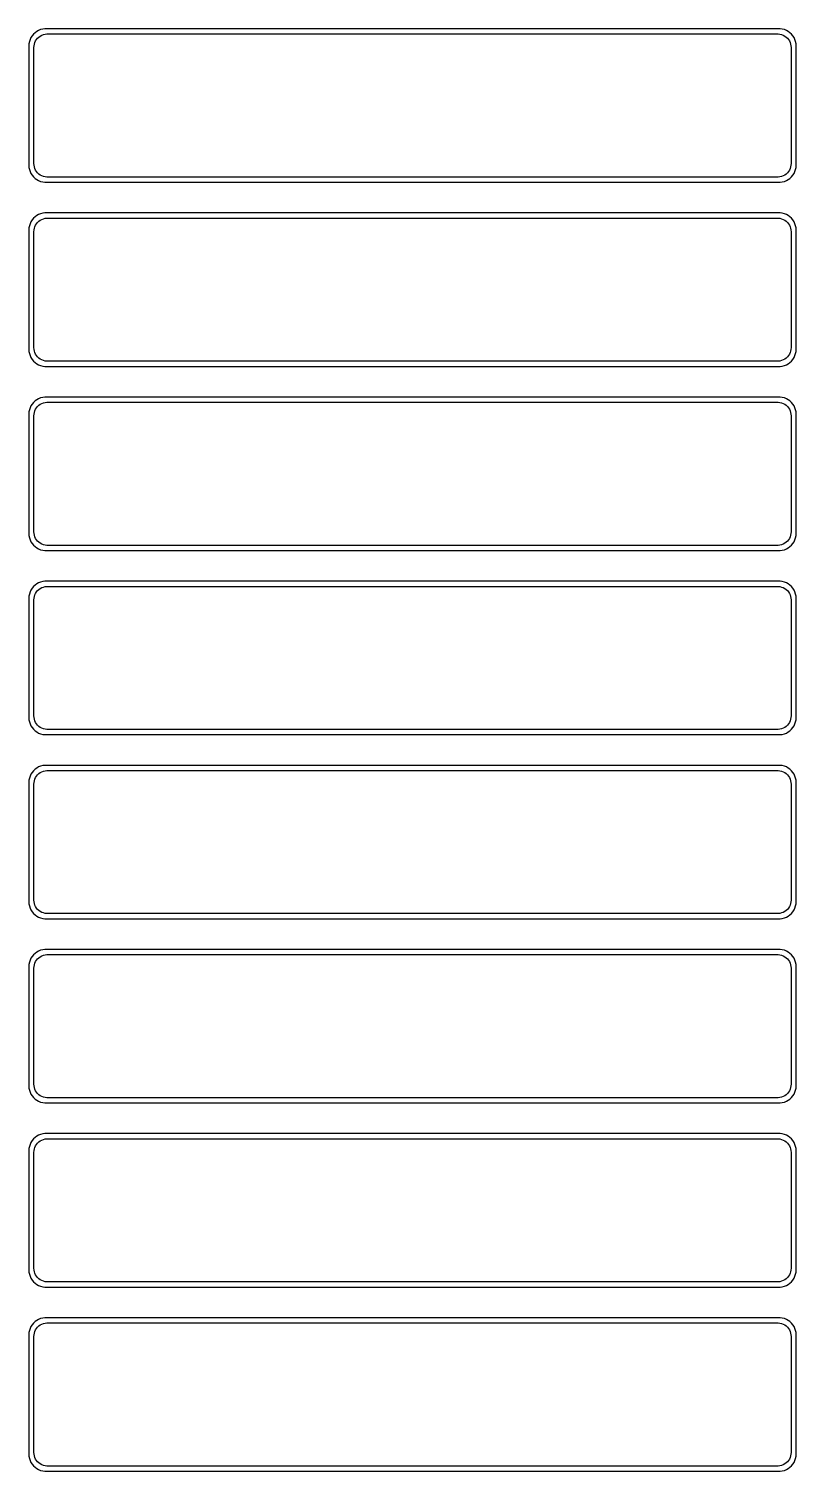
# Model space of a CAD drawing. Header units: metres. Extents: x -112 to 112, y 788 to 1588.
# Drawn here: x -112.5 to 112.5, y 1165.5 to 1588.5 of the extents above; entities that cross this region are included whole.
import ezdxf

# ---------------------------------------------------------------- set-up
doc = ezdxf.new("R2010")
doc.units = ezdxf.units.M

msp = doc.modelspace()

# ---------------------------------------------------------------- linework, layer by layer
for p, q in [((-111.545, 1586.44), (-111.882, 1585.91)), ((-111.145, 1586.92), (-111.545, 1586.44)), ((-110.687, 1587.35), (-111.145, 1586.92)), ((-110.179, 1587.72), (-110.687, 1587.35)), ((-109.629, 1588.02), (-110.179, 1587.72)), ((-109.045, 1588.26), (-109.629, 1588.02)), ((-109.55, 1586.08), (-109.143, 1586.38)), ((-109.143, 1586.38), (-108.703, 1586.62)), ((-108.437, 1588.41), (-109.045, 1588.26)), ((-108.703, 1586.62), (-108.236, 1586.8)), ((-107.814, 1588.49), (-108.437, 1588.41)), ((-108.236, 1586.8), (-107.75, 1586.93)), ((107.814, 1588.49), (-107.814, 1588.49)), ((-107.75, 1586.93), (-107.251, 1586.99)), ((-107.251, 1586.99), (107.251, 1586.99)), ((107.251, 1586.99), (107.75, 1586.93)), ((107.75, 1586.93), (108.236, 1586.8)), ((108.437, 1588.41), (107.814, 1588.49)), ((108.236, 1586.8), (108.703, 1586.62)), ((109.045, 1588.26), (108.437, 1588.41)), ((108.703, 1586.62), (109.143, 1586.38)), ((109.629, 1588.02), (109.045, 1588.26)), ((109.143, 1586.38), (109.55, 1586.08)), ((110.179, 1587.72), (109.629, 1588.02)), ((110.687, 1587.35), (110.179, 1587.72)), ((111.145, 1586.92), (110.687, 1587.35)), ((111.545, 1586.44), (111.145, 1586.92)), ((111.882, 1585.91), (111.545, 1586.44)), ((-112.461, 1584.13), (-112.5, 1583.5)), ((-112.5, 1583.5), (-112.5, 1548.5)), ((-112.343, 1584.74), (-112.461, 1584.13)), ((-112.149, 1585.34), (-112.343, 1584.74)), ((-111.882, 1585.91), (-112.149, 1585.34)), ((-111, 1583), (-110.968, 1583.5)), ((-111, 1549), (-111, 1583)), ((-110.968, 1583.5), (-110.874, 1583.99)), ((-110.874, 1583.99), (-110.719, 1584.47)), ((-110.719, 1584.47), (-110.505, 1584.93)), ((-110.505, 1584.93), (-110.236, 1585.35)), ((-110.236, 1585.35), (-109.916, 1585.74)), ((-109.916, 1585.74), (-109.55, 1586.08)), ((109.55, 1586.08), (109.916, 1585.74)), ((109.916, 1585.74), (110.236, 1585.35)), ((110.236, 1585.35), (110.505, 1584.93)), ((110.505, 1584.93), (110.719, 1584.47)), ((110.719, 1584.47), (110.874, 1583.99)), ((110.874, 1583.99), (110.968, 1583.5)), ((110.968, 1583.5), (111, 1583)), ((111, 1583), (111, 1549)), ((112.149, 1585.34), (111.882, 1585.91)), ((112.343, 1584.74), (112.149, 1585.34)), ((112.461, 1584.13), (112.343, 1584.74)), ((112.5, 1583.5), (112.461, 1584.13)), ((112.5, 1548.5), (112.5, 1583.5)), ((-112.5, 1548.5), (-112.461, 1547.87)), ((-110.968, 1548.5), (-111, 1549)), ((-110.874, 1548.01), (-110.968, 1548.5)), ((110.968, 1548.5), (110.874, 1548.01)), ((111, 1549), (110.968, 1548.5)), ((112.461, 1547.87), (112.5, 1548.5)), ((-112.461, 1547.87), (-112.343, 1547.26)), ((-112.343, 1547.26), (-112.149, 1546.66)), ((-112.149, 1546.66), (-111.882, 1546.09)), ((-111.882, 1546.09), (-111.545, 1545.56)), ((-111.545, 1545.56), (-111.145, 1545.08)), ((-111.145, 1545.08), (-110.687, 1544.65)), ((-110.719, 1547.53), (-110.874, 1548.01)), ((-110.505, 1547.07), (-110.719, 1547.53)), ((-110.687, 1544.65), (-110.179, 1544.28)), ((-110.236, 1546.65), (-110.505, 1547.07)), ((-109.916, 1546.26), (-110.236, 1546.65)), ((-110.179, 1544.28), (-109.629, 1543.98)), ((-109.55, 1545.92), (-109.916, 1546.26)), ((-109.629, 1543.98), (-109.045, 1543.74)), ((-109.143, 1545.62), (-109.55, 1545.92)), ((-108.703, 1545.38), (-109.143, 1545.62)), ((-108.236, 1545.2), (-108.703, 1545.38)), ((-107.75, 1545.07), (-108.236, 1545.2)), ((-107.251, 1545.01), (-107.75, 1545.07)), ((107.251, 1545.01), (-107.251, 1545.01)), ((107.75, 1545.07), (107.251, 1545.01)), ((108.236, 1545.2), (107.75, 1545.07)), ((108.703, 1545.38), (108.236, 1545.2)), ((109.143, 1545.62), (108.703, 1545.38)), ((109.045, 1543.74), (109.629, 1543.98)), ((109.55, 1545.92), (109.143, 1545.62)), ((109.916, 1546.26), (109.55, 1545.92)), ((109.629, 1543.98), (110.179, 1544.28)), ((110.236, 1546.65), (109.916, 1546.26)), ((110.179, 1544.28), (110.687, 1544.65)), ((110.505, 1547.07), (110.236, 1546.65)), ((110.719, 1547.53), (110.505, 1547.07)), ((110.687, 1544.65), (111.145, 1545.08)), ((110.874, 1548.01), (110.719, 1547.53)), ((111.145, 1545.08), (111.545, 1545.56)), ((111.545, 1545.56), (111.882, 1546.09)), ((111.882, 1546.09), (112.149, 1546.66)), ((112.149, 1546.66), (112.343, 1547.26)), ((112.343, 1547.26), (112.461, 1547.87)), ((-109.045, 1543.74), (-108.437, 1543.59)), ((-108.437, 1543.59), (-107.814, 1543.51)), ((-107.814, 1543.51), (107.814, 1543.51)), ((107.814, 1543.51), (108.437, 1543.59)), ((108.437, 1543.59), (109.045, 1543.74)), ((-112.149, 1531.34), (-112.343, 1530.74)), ((-111.882, 1531.91), (-112.149, 1531.34)), ((-111.545, 1532.44), (-111.882, 1531.91)), ((-111.145, 1532.92), (-111.545, 1532.44)), ((-110.687, 1533.35), (-111.145, 1532.92)), ((-110.179, 1533.72), (-110.687, 1533.35)), ((-110.505, 1530.93), (-110.236, 1531.35)), ((-110.236, 1531.35), (-109.916, 1531.74)), ((-109.629, 1534.02), (-110.179, 1533.72)), ((-109.916, 1531.74), (-109.55, 1532.08)), ((-109.045, 1534.26), (-109.629, 1534.02)), ((-109.55, 1532.08), (-109.143, 1532.38)), ((-109.143, 1532.38), (-108.703, 1532.62)), ((-108.437, 1534.41), (-109.045, 1534.26)), ((-108.703, 1532.62), (-108.236, 1532.8)), ((-107.814, 1534.49), (-108.437, 1534.41)), ((-108.236, 1532.8), (-107.75, 1532.93)), ((107.814, 1534.49), (-107.814, 1534.49)), ((-107.75, 1532.93), (-107.251, 1532.99)), ((-107.251, 1532.99), (107.251, 1532.99)), ((107.251, 1532.99), (107.75, 1532.93)), ((107.75, 1532.93), (108.236, 1532.8)), ((108.437, 1534.41), (107.814, 1534.49)), ((108.236, 1532.8), (108.703, 1532.62)), ((109.045, 1534.26), (108.437, 1534.41)), ((108.703, 1532.62), (109.143, 1532.38)), ((109.629, 1534.02), (109.045, 1534.26)), ((109.143, 1532.38), (109.55, 1532.08)), ((109.55, 1532.08), (109.916, 1531.74)), ((110.179, 1533.72), (109.629, 1534.02)), ((109.916, 1531.74), (110.236, 1531.35)), ((110.687, 1533.35), (110.179, 1533.72)), ((110.236, 1531.35), (110.505, 1530.93)), ((111.145, 1532.92), (110.687, 1533.35)), ((111.545, 1532.44), (111.145, 1532.92)), ((111.882, 1531.91), (111.545, 1532.44)), ((112.149, 1531.34), (111.882, 1531.91)), ((112.343, 1530.74), (112.149, 1531.34)), ((-112.461, 1530.13), (-112.5, 1529.5)), ((-112.5, 1529.5), (-112.5, 1494.5)), ((-112.343, 1530.74), (-112.461, 1530.13)), ((-111, 1529), (-110.968, 1529.5)), ((-111, 1495), (-111, 1529)), ((-110.968, 1529.5), (-110.874, 1529.99)), ((-110.874, 1529.99), (-110.719, 1530.47)), ((-110.719, 1530.47), (-110.505, 1530.93)), ((110.505, 1530.93), (110.719, 1530.47)), ((110.719, 1530.47), (110.874, 1529.99)), ((110.874, 1529.99), (110.968, 1529.5)), ((110.968, 1529.5), (111, 1529)), ((111, 1529), (111, 1495)), ((112.461, 1530.13), (112.343, 1530.74)), ((112.5, 1529.5), (112.461, 1530.13)), ((112.5, 1494.5), (112.5, 1529.5)), ((-112.5, 1494.5), (-112.461, 1493.87)), ((-112.461, 1493.87), (-112.343, 1493.26)), ((-112.343, 1493.26), (-112.149, 1492.66)), ((-110.968, 1494.5), (-111, 1495)), ((-110.874, 1494.01), (-110.968, 1494.5)), ((-110.719, 1493.53), (-110.874, 1494.01)), ((-110.505, 1493.07), (-110.719, 1493.53)), ((110.719, 1493.53), (110.505, 1493.07)), ((110.874, 1494.01), (110.719, 1493.53)), ((110.968, 1494.5), (110.874, 1494.01)), ((111, 1495), (110.968, 1494.5)), ((112.149, 1492.66), (112.343, 1493.26)), ((112.343, 1493.26), (112.461, 1493.87)), ((112.461, 1493.87), (112.5, 1494.5)), ((-112.149, 1492.66), (-111.882, 1492.09)), ((-111.882, 1492.09), (-111.545, 1491.56)), ((-111.545, 1491.56), (-111.145, 1491.08)), ((-111.145, 1491.08), (-110.687, 1490.65)), ((-110.687, 1490.65), (-110.179, 1490.28)), ((-110.236, 1492.65), (-110.505, 1493.07)), ((-109.916, 1492.26), (-110.236, 1492.65)), ((-110.179, 1490.28), (-109.629, 1489.98)), ((-109.55, 1491.92), (-109.916, 1492.26)), ((-109.629, 1489.98), (-109.045, 1489.74)), ((-109.143, 1491.62), (-109.55, 1491.92)), ((-108.703, 1491.38), (-109.143, 1491.62)), ((-109.045, 1489.74), (-108.437, 1489.59)), ((-108.236, 1491.2), (-108.703, 1491.38)), ((-108.437, 1489.59), (-107.814, 1489.51)), ((-107.75, 1491.07), (-108.236, 1491.2)), ((-107.814, 1489.51), (107.814, 1489.51)), ((-107.251, 1491.01), (-107.75, 1491.07)), ((107.251, 1491.01), (-107.251, 1491.01)), ((107.75, 1491.07), (107.251, 1491.01)), ((108.236, 1491.2), (107.75, 1491.07)), ((107.814, 1489.51), (108.437, 1489.59)), ((108.703, 1491.38), (108.236, 1491.2)), ((108.437, 1489.59), (109.045, 1489.74)), ((109.143, 1491.62), (108.703, 1491.38)), ((109.045, 1489.74), (109.629, 1489.98)), ((109.55, 1491.92), (109.143, 1491.62)), ((109.916, 1492.26), (109.55, 1491.92)), ((109.629, 1489.98), (110.179, 1490.28)), ((110.236, 1492.65), (109.916, 1492.26)), ((110.179, 1490.28), (110.687, 1490.65)), ((110.505, 1493.07), (110.236, 1492.65)), ((110.687, 1490.65), (111.145, 1491.08)), ((111.145, 1491.08), (111.545, 1491.56)), ((111.545, 1491.56), (111.882, 1492.09)), ((111.882, 1492.09), (112.149, 1492.66)), ((-107.814, 1480.49), (-108.437, 1480.41)), ((107.814, 1480.49), (-107.814, 1480.49)), ((108.437, 1480.41), (107.814, 1480.49)), ((-112.343, 1476.74), (-112.461, 1476.13)), ((-112.149, 1477.34), (-112.343, 1476.74)), ((-111.882, 1477.91), (-112.149, 1477.34)), ((-111.545, 1478.44), (-111.882, 1477.91)), ((-111.145, 1478.92), (-111.545, 1478.44)), ((-110.687, 1479.35), (-111.145, 1478.92)), ((-110.874, 1475.99), (-110.719, 1476.47)), ((-110.719, 1476.47), (-110.505, 1476.93)), ((-110.179, 1479.72), (-110.687, 1479.35)), ((-110.505, 1476.93), (-110.236, 1477.35)), ((-110.236, 1477.35), (-109.916, 1477.74)), ((-109.629, 1480.02), (-110.179, 1479.72)), ((-109.916, 1477.74), (-109.55, 1478.08)), ((-109.045, 1480.26), (-109.629, 1480.02)), ((-109.55, 1478.08), (-109.143, 1478.38)), ((-109.143, 1478.38), (-108.703, 1478.62)), ((-108.437, 1480.41), (-109.045, 1480.26)), ((-108.703, 1478.62), (-108.236, 1478.8)), ((-108.236, 1478.8), (-107.75, 1478.93)), ((-107.75, 1478.93), (-107.251, 1478.99)), ((-107.251, 1478.99), (107.251, 1478.99)), ((107.251, 1478.99), (107.75, 1478.93)), ((107.75, 1478.93), (108.236, 1478.8)), ((108.236, 1478.8), (108.703, 1478.62)), ((109.045, 1480.26), (108.437, 1480.41)), ((108.703, 1478.62), (109.143, 1478.38)), ((109.629, 1480.02), (109.045, 1480.26)), ((109.143, 1478.38), (109.55, 1478.08)), ((109.55, 1478.08), (109.916, 1477.74)), ((110.179, 1479.72), (109.629, 1480.02)), ((109.916, 1477.74), (110.236, 1477.35)), ((110.687, 1479.35), (110.179, 1479.72)), ((110.236, 1477.35), (110.505, 1476.93)), ((110.505, 1476.93), (110.719, 1476.47)), ((111.145, 1478.92), (110.687, 1479.35)), ((110.719, 1476.47), (110.874, 1475.99)), ((111.545, 1478.44), (111.145, 1478.92)), ((111.882, 1477.91), (111.545, 1478.44)), ((112.149, 1477.34), (111.882, 1477.91)), ((112.343, 1476.74), (112.149, 1477.34)), ((112.461, 1476.13), (112.343, 1476.74)), ((-112.461, 1476.13), (-112.5, 1475.5)), ((-112.5, 1475.5), (-112.5, 1440.5)), ((-111, 1475), (-110.968, 1475.5)), ((-111, 1441), (-111, 1475)), ((-110.968, 1475.5), (-110.874, 1475.99)), ((110.874, 1475.99), (110.968, 1475.5)), ((110.968, 1475.5), (111, 1475)), ((111, 1475), (111, 1441)), ((112.5, 1475.5), (112.461, 1476.13)), ((112.5, 1440.5), (112.5, 1475.5)), ((-112.5, 1440.5), (-112.461, 1439.87)), ((-112.461, 1439.87), (-112.343, 1439.26)), ((-112.343, 1439.26), (-112.149, 1438.66)), ((-112.149, 1438.66), (-111.882, 1438.09)), ((-110.968, 1440.5), (-111, 1441)), ((-110.874, 1440.01), (-110.968, 1440.5)), ((-110.719, 1439.53), (-110.874, 1440.01)), ((-110.505, 1439.07), (-110.719, 1439.53)), ((-110.236, 1438.65), (-110.505, 1439.07)), ((-109.916, 1438.26), (-110.236, 1438.65)), ((-109.55, 1437.92), (-109.916, 1438.26)), ((109.916, 1438.26), (109.55, 1437.92)), ((110.236, 1438.65), (109.916, 1438.26)), ((110.505, 1439.07), (110.236, 1438.65)), ((110.719, 1439.53), (110.505, 1439.07)), ((110.874, 1440.01), (110.719, 1439.53)), ((110.968, 1440.5), (110.874, 1440.01)), ((111, 1441), (110.968, 1440.5)), ((111.882, 1438.09), (112.149, 1438.66)), ((112.149, 1438.66), (112.343, 1439.26)), ((112.343, 1439.26), (112.461, 1439.87)), ((112.461, 1439.87), (112.5, 1440.5)), ((-111.882, 1438.09), (-111.545, 1437.56)), ((-111.545, 1437.56), (-111.145, 1437.08)), ((-111.145, 1437.08), (-110.687, 1436.65)), ((-110.687, 1436.65), (-110.179, 1436.28)), ((-110.179, 1436.28), (-109.629, 1435.98)), ((-109.629, 1435.98), (-109.045, 1435.74)), ((-109.143, 1437.62), (-109.55, 1437.92)), ((-108.703, 1437.38), (-109.143, 1437.62)), ((-109.045, 1435.74), (-108.437, 1435.59)), ((-108.236, 1437.2), (-108.703, 1437.38)), ((-108.437, 1435.59), (-107.814, 1435.51)), ((-107.75, 1437.07), (-108.236, 1437.2)), ((-107.814, 1435.51), (107.814, 1435.51)), ((-107.251, 1437.01), (-107.75, 1437.07)), ((107.251, 1437.01), (-107.251, 1437.01)), ((107.75, 1437.07), (107.251, 1437.01)), ((108.236, 1437.2), (107.75, 1437.07)), ((107.814, 1435.51), (108.437, 1435.59)), ((108.703, 1437.38), (108.236, 1437.2)), ((108.437, 1435.59), (109.045, 1435.74)), ((109.143, 1437.62), (108.703, 1437.38)), ((109.045, 1435.74), (109.629, 1435.98)), ((109.55, 1437.92), (109.143, 1437.62)), ((109.629, 1435.98), (110.179, 1436.28)), ((110.179, 1436.28), (110.687, 1436.65)), ((110.687, 1436.65), (111.145, 1437.08)), ((111.145, 1437.08), (111.545, 1437.56)), ((111.545, 1437.56), (111.882, 1438.09)), ((-110.179, 1425.72), (-110.687, 1425.35)), ((-109.629, 1426.02), (-110.179, 1425.72)), ((-109.045, 1426.26), (-109.629, 1426.02)), ((-108.437, 1426.41), (-109.045, 1426.26)), ((-107.814, 1426.49), (-108.437, 1426.41)), ((107.814, 1426.49), (-107.814, 1426.49)), ((108.437, 1426.41), (107.814, 1426.49)), ((109.045, 1426.26), (108.437, 1426.41)), ((109.629, 1426.02), (109.045, 1426.26)), ((110.179, 1425.72), (109.629, 1426.02)), ((110.687, 1425.35), (110.179, 1425.72)), ((-112.461, 1422.13), (-112.5, 1421.5)), ((-112.5, 1421.5), (-112.5, 1386.5)), ((-112.343, 1422.74), (-112.461, 1422.13)), ((-112.149, 1423.34), (-112.343, 1422.74)), ((-111.882, 1423.91), (-112.149, 1423.34)), ((-111.545, 1424.44), (-111.882, 1423.91)), ((-111.145, 1424.92), (-111.545, 1424.44)), ((-110.687, 1425.35), (-111.145, 1424.92)), ((-111, 1421), (-110.968, 1421.5)), ((-110.968, 1421.5), (-110.874, 1421.99)), ((-110.874, 1421.99), (-110.719, 1422.47)), ((-110.719, 1422.47), (-110.505, 1422.93)), ((-110.505, 1422.93), (-110.236, 1423.35)), ((-110.236, 1423.35), (-109.916, 1423.74)), ((-109.916, 1423.74), (-109.55, 1424.08)), ((-109.55, 1424.08), (-109.143, 1424.38)), ((-109.143, 1424.38), (-108.703, 1424.62)), ((-108.703, 1424.62), (-108.236, 1424.8)), ((-108.236, 1424.8), (-107.75, 1424.93)), ((-107.75, 1424.93), (-107.251, 1424.99)), ((-107.251, 1424.99), (107.251, 1424.99)), ((107.251, 1424.99), (107.75, 1424.93)), ((107.75, 1424.93), (108.236, 1424.8)), ((108.236, 1424.8), (108.703, 1424.62)), ((108.703, 1424.62), (109.143, 1424.38)), ((109.143, 1424.38), (109.55, 1424.08)), ((109.55, 1424.08), (109.916, 1423.74)), ((109.916, 1423.74), (110.236, 1423.35)), ((110.236, 1423.35), (110.505, 1422.93)), ((110.505, 1422.93), (110.719, 1422.47)), ((111.145, 1424.92), (110.687, 1425.35)), ((110.719, 1422.47), (110.874, 1421.99)), ((110.874, 1421.99), (110.968, 1421.5)), ((110.968, 1421.5), (111, 1421)), ((111.545, 1424.44), (111.145, 1424.92)), ((111.882, 1423.91), (111.545, 1424.44)), ((112.149, 1423.34), (111.882, 1423.91)), ((112.343, 1422.74), (112.149, 1423.34)), ((112.461, 1422.13), (112.343, 1422.74)), ((112.5, 1421.5), (112.461, 1422.13)), ((112.5, 1386.5), (112.5, 1421.5)), ((-111, 1387), (-111, 1421)), ((111, 1421), (111, 1387)), ((-112.5, 1386.5), (-112.461, 1385.87)), ((-112.461, 1385.87), (-112.343, 1385.26)), ((-112.343, 1385.26), (-112.149, 1384.66)), ((-112.149, 1384.66), (-111.882, 1384.09)), ((-111.882, 1384.09), (-111.545, 1383.56)), ((-111.545, 1383.56), (-111.145, 1383.08)), ((-110.968, 1386.5), (-111, 1387)), ((-110.874, 1386.01), (-110.968, 1386.5)), ((-110.719, 1385.53), (-110.874, 1386.01)), ((-110.505, 1385.07), (-110.719, 1385.53)), ((-110.236, 1384.65), (-110.505, 1385.07)), ((-109.916, 1384.26), (-110.236, 1384.65)), ((-109.55, 1383.92), (-109.916, 1384.26)), ((-109.143, 1383.62), (-109.55, 1383.92)), ((-108.703, 1383.38), (-109.143, 1383.62)), ((-108.236, 1383.2), (-108.703, 1383.38)), ((-107.75, 1383.07), (-108.236, 1383.2)), ((108.236, 1383.2), (107.75, 1383.07)), ((108.703, 1383.38), (108.236, 1383.2)), ((109.143, 1383.62), (108.703, 1383.38)), ((109.55, 1383.92), (109.143, 1383.62)), ((109.916, 1384.26), (109.55, 1383.92)), ((110.236, 1384.65), (109.916, 1384.26)), ((110.505, 1385.07), (110.236, 1384.65)), ((110.719, 1385.53), (110.505, 1385.07)), ((110.874, 1386.01), (110.719, 1385.53)), ((110.968, 1386.5), (110.874, 1386.01)), ((111, 1387), (110.968, 1386.5)), ((111.145, 1383.08), (111.545, 1383.56)), ((111.545, 1383.56), (111.882, 1384.09)), ((111.882, 1384.09), (112.149, 1384.66)), ((112.149, 1384.66), (112.343, 1385.26)), ((112.343, 1385.26), (112.461, 1385.87)), ((112.461, 1385.87), (112.5, 1386.5)), ((-111.145, 1383.08), (-110.687, 1382.65)), ((-110.687, 1382.65), (-110.179, 1382.28)), ((-110.179, 1382.28), (-109.629, 1381.98)), ((-109.629, 1381.98), (-109.045, 1381.74)), ((-109.045, 1381.74), (-108.437, 1381.59)), ((-108.437, 1381.59), (-107.814, 1381.51)), ((-107.814, 1381.51), (107.814, 1381.51)), ((-107.251, 1383.01), (-107.75, 1383.07)), ((107.251, 1383.01), (-107.251, 1383.01)), ((107.75, 1383.07), (107.251, 1383.01)), ((107.814, 1381.51), (108.437, 1381.59)), ((108.437, 1381.59), (109.045, 1381.74)), ((109.045, 1381.74), (109.629, 1381.98)), ((109.629, 1381.98), (110.179, 1382.28)), ((110.179, 1382.28), (110.687, 1382.65)), ((110.687, 1382.65), (111.145, 1383.08)), ((-111.145, 1370.92), (-111.545, 1370.44)), ((-110.687, 1371.35), (-111.145, 1370.92)), ((-110.179, 1371.72), (-110.687, 1371.35)), ((-109.629, 1372.02), (-110.179, 1371.72)), ((-109.045, 1372.26), (-109.629, 1372.02)), ((-109.143, 1370.38), (-108.703, 1370.62)), ((-108.437, 1372.41), (-109.045, 1372.26)), ((-108.703, 1370.62), (-108.236, 1370.8)), ((-107.814, 1372.49), (-108.437, 1372.41)), ((-108.236, 1370.8), (-107.75, 1370.93)), ((107.814, 1372.49), (-107.814, 1372.49)), ((-107.75, 1370.93), (-107.251, 1370.99)), ((-107.251, 1370.99), (107.251, 1370.99)), ((107.251, 1370.99), (107.75, 1370.93)), ((107.75, 1370.93), (108.236, 1370.8)), ((108.437, 1372.41), (107.814, 1372.49)), ((108.236, 1370.8), (108.703, 1370.62)), ((109.045, 1372.26), (108.437, 1372.41)), ((108.703, 1370.62), (109.143, 1370.38)), ((109.629, 1372.02), (109.045, 1372.26)), ((110.179, 1371.72), (109.629, 1372.02)), ((110.687, 1371.35), (110.179, 1371.72)), ((111.145, 1370.92), (110.687, 1371.35)), ((111.545, 1370.44), (111.145, 1370.92)), ((-112.461, 1368.13), (-112.5, 1367.5)), ((-112.5, 1367.5), (-112.5, 1332.5)), ((-112.343, 1368.74), (-112.461, 1368.13)), ((-112.149, 1369.34), (-112.343, 1368.74)), ((-111.882, 1369.91), (-112.149, 1369.34)), ((-111.545, 1370.44), (-111.882, 1369.91)), ((-111, 1367), (-110.968, 1367.5)), ((-111, 1333), (-111, 1367)), ((-110.968, 1367.5), (-110.874, 1367.99)), ((-110.874, 1367.99), (-110.719, 1368.47)), ((-110.719, 1368.47), (-110.505, 1368.93)), ((-110.505, 1368.93), (-110.236, 1369.35)), ((-110.236, 1369.35), (-109.916, 1369.74)), ((-109.916, 1369.74), (-109.55, 1370.08)), ((-109.55, 1370.08), (-109.143, 1370.38)), ((109.143, 1370.38), (109.55, 1370.08)), ((109.55, 1370.08), (109.916, 1369.74)), ((109.916, 1369.74), (110.236, 1369.35)), ((110.236, 1369.35), (110.505, 1368.93)), ((110.505, 1368.93), (110.719, 1368.47)), ((110.719, 1368.47), (110.874, 1367.99)), ((110.874, 1367.99), (110.968, 1367.5)), ((110.968, 1367.5), (111, 1367)), ((111, 1367), (111, 1333)), ((111.882, 1369.91), (111.545, 1370.44)), ((112.149, 1369.34), (111.882, 1369.91)), ((112.343, 1368.74), (112.149, 1369.34)), ((112.461, 1368.13), (112.343, 1368.74)), ((112.5, 1367.5), (112.461, 1368.13)), ((112.5, 1332.5), (112.5, 1367.5)), ((-112.5, 1332.5), (-112.461, 1331.87)), ((-110.968, 1332.5), (-111, 1333)), ((-110.874, 1332.01), (-110.968, 1332.5)), ((110.968, 1332.5), (110.874, 1332.01)), ((111, 1333), (110.968, 1332.5)), ((112.461, 1331.87), (112.5, 1332.5)), ((-112.461, 1331.87), (-112.343, 1331.26)), ((-112.343, 1331.26), (-112.149, 1330.66)), ((-112.149, 1330.66), (-111.882, 1330.09)), ((-111.882, 1330.09), (-111.545, 1329.56)), ((-111.545, 1329.56), (-111.145, 1329.08)), ((-111.145, 1329.08), (-110.687, 1328.65)), ((-110.719, 1331.53), (-110.874, 1332.01)), ((-110.505, 1331.07), (-110.719, 1331.53)), ((-110.687, 1328.65), (-110.179, 1328.28)), ((-110.236, 1330.65), (-110.505, 1331.07)), ((-109.916, 1330.26), (-110.236, 1330.65)), ((-110.179, 1328.28), (-109.629, 1327.98)), ((-109.55, 1329.92), (-109.916, 1330.26)), ((-109.143, 1329.62), (-109.55, 1329.92)), ((-108.703, 1329.38), (-109.143, 1329.62)), ((-108.236, 1329.2), (-108.703, 1329.38)), ((-107.75, 1329.07), (-108.236, 1329.2)), ((-107.251, 1329.01), (-107.75, 1329.07)), ((107.251, 1329.01), (-107.251, 1329.01)), ((107.75, 1329.07), (107.251, 1329.01)), ((108.236, 1329.2), (107.75, 1329.07)), ((108.703, 1329.38), (108.236, 1329.2)), ((109.143, 1329.62), (108.703, 1329.38)), ((109.55, 1329.92), (109.143, 1329.62)), ((109.916, 1330.26), (109.55, 1329.92)), ((109.629, 1327.98), (110.179, 1328.28)), ((110.236, 1330.65), (109.916, 1330.26)), ((110.179, 1328.28), (110.687, 1328.65)), ((110.505, 1331.07), (110.236, 1330.65)), ((110.719, 1331.53), (110.505, 1331.07)), ((110.687, 1328.65), (111.145, 1329.08)), ((110.874, 1332.01), (110.719, 1331.53)), ((111.145, 1329.08), (111.545, 1329.56)), ((111.545, 1329.56), (111.882, 1330.09)), ((111.882, 1330.09), (112.149, 1330.66)), ((112.149, 1330.66), (112.343, 1331.26)), ((112.343, 1331.26), (112.461, 1331.87)), ((-109.629, 1327.98), (-109.045, 1327.74)), ((-109.045, 1327.74), (-108.437, 1327.59)), ((-108.437, 1327.59), (-107.814, 1327.51)), ((-107.814, 1327.51), (107.814, 1327.51)), ((107.814, 1327.51), (108.437, 1327.59)), ((108.437, 1327.59), (109.045, 1327.74)), ((109.045, 1327.74), (109.629, 1327.98)), ((-111.882, 1315.91), (-112.149, 1315.34)), ((-111.545, 1316.44), (-111.882, 1315.91)), ((-111.145, 1316.92), (-111.545, 1316.44)), ((-110.687, 1317.35), (-111.145, 1316.92)), ((-110.179, 1317.72), (-110.687, 1317.35)), ((-110.236, 1315.35), (-109.916, 1315.74)), ((-109.629, 1318.02), (-110.179, 1317.72)), ((-109.916, 1315.74), (-109.55, 1316.08)), ((-109.045, 1318.26), (-109.629, 1318.02)), ((-109.55, 1316.08), (-109.143, 1316.38)), ((-109.143, 1316.38), (-108.703, 1316.62)), ((-108.437, 1318.41), (-109.045, 1318.26)), ((-108.703, 1316.62), (-108.236, 1316.8)), ((-107.814, 1318.49), (-108.437, 1318.41)), ((-108.236, 1316.8), (-107.75, 1316.93)), ((107.814, 1318.49), (-107.814, 1318.49)), ((-107.75, 1316.93), (-107.251, 1316.99)), ((-107.251, 1316.99), (107.251, 1316.99)), ((107.251, 1316.99), (107.75, 1316.93)), ((107.75, 1316.93), (108.236, 1316.8)), ((108.437, 1318.41), (107.814, 1318.49)), ((108.236, 1316.8), (108.703, 1316.62)), ((109.045, 1318.26), (108.437, 1318.41)), ((108.703, 1316.62), (109.143, 1316.38)), ((109.629, 1318.02), (109.045, 1318.26)), ((109.143, 1316.38), (109.55, 1316.08)), ((109.55, 1316.08), (109.916, 1315.74)), ((110.179, 1317.72), (109.629, 1318.02)), ((109.916, 1315.74), (110.236, 1315.35)), ((110.687, 1317.35), (110.179, 1317.72)), ((111.145, 1316.92), (110.687, 1317.35)), ((111.545, 1316.44), (111.145, 1316.92)), ((111.882, 1315.91), (111.545, 1316.44)), ((112.149, 1315.34), (111.882, 1315.91)), ((-112.461, 1314.13), (-112.5, 1313.5)), ((-112.5, 1313.5), (-112.5, 1278.5)), ((-112.343, 1314.74), (-112.461, 1314.13)), ((-112.149, 1315.34), (-112.343, 1314.74)), ((-111, 1313), (-110.968, 1313.5)), ((-111, 1279), (-111, 1313)), ((-110.968, 1313.5), (-110.874, 1313.99)), ((-110.874, 1313.99), (-110.719, 1314.47)), ((-110.719, 1314.47), (-110.505, 1314.93)), ((-110.505, 1314.93), (-110.236, 1315.35)), ((110.236, 1315.35), (110.505, 1314.93)), ((110.505, 1314.93), (110.719, 1314.47)), ((110.719, 1314.47), (110.874, 1313.99)), ((110.874, 1313.99), (110.968, 1313.5)), ((110.968, 1313.5), (111, 1313)), ((111, 1313), (111, 1279)), ((112.343, 1314.74), (112.149, 1315.34)), ((112.461, 1314.13), (112.343, 1314.74)), ((112.5, 1313.5), (112.461, 1314.13)), ((112.5, 1278.5), (112.5, 1313.5)), ((-112.5, 1278.5), (-112.461, 1277.87)), ((-112.461, 1277.87), (-112.343, 1277.26)), ((-110.968, 1278.5), (-111, 1279)), ((-110.874, 1278.01), (-110.968, 1278.5)), ((-110.719, 1277.53), (-110.874, 1278.01)), ((-110.505, 1277.07), (-110.719, 1277.53)), ((110.719, 1277.53), (110.505, 1277.07)), ((110.874, 1278.01), (110.719, 1277.53)), ((110.968, 1278.5), (110.874, 1278.01)), ((111, 1279), (110.968, 1278.5)), ((112.343, 1277.26), (112.461, 1277.87)), ((112.461, 1277.87), (112.5, 1278.5)), ((-112.343, 1277.26), (-112.149, 1276.66)), ((-112.149, 1276.66), (-111.882, 1276.09)), ((-111.882, 1276.09), (-111.545, 1275.56)), ((-111.545, 1275.56), (-111.145, 1275.08)), ((-111.145, 1275.08), (-110.687, 1274.65)), ((-110.687, 1274.65), (-110.179, 1274.28)), ((-110.236, 1276.65), (-110.505, 1277.07)), ((-109.916, 1276.26), (-110.236, 1276.65)), ((-110.179, 1274.28), (-109.629, 1273.98)), ((-109.55, 1275.92), (-109.916, 1276.26)), ((-109.629, 1273.98), (-109.045, 1273.74)), ((-109.143, 1275.62), (-109.55, 1275.92)), ((-108.703, 1275.38), (-109.143, 1275.62)), ((-109.045, 1273.74), (-108.437, 1273.59)), ((-108.236, 1275.2), (-108.703, 1275.38)), ((-108.437, 1273.59), (-107.814, 1273.51)), ((-107.75, 1275.07), (-108.236, 1275.2)), ((-107.814, 1273.51), (107.814, 1273.51)), ((-107.251, 1275.01), (-107.75, 1275.07)), ((107.251, 1275.01), (-107.251, 1275.01)), ((107.75, 1275.07), (107.251, 1275.01)), ((108.236, 1275.2), (107.75, 1275.07)), ((107.814, 1273.51), (108.437, 1273.59)), ((108.703, 1275.38), (108.236, 1275.2)), ((108.437, 1273.59), (109.045, 1273.74)), ((109.143, 1275.62), (108.703, 1275.38)), ((109.045, 1273.74), (109.629, 1273.98)), ((109.55, 1275.92), (109.143, 1275.62)), ((109.916, 1276.26), (109.55, 1275.92)), ((109.629, 1273.98), (110.179, 1274.28)), ((110.236, 1276.65), (109.916, 1276.26)), ((110.179, 1274.28), (110.687, 1274.65)), ((110.505, 1277.07), (110.236, 1276.65)), ((110.687, 1274.65), (111.145, 1275.08)), ((111.145, 1275.08), (111.545, 1275.56)), ((111.545, 1275.56), (111.882, 1276.09)), ((111.882, 1276.09), (112.149, 1276.66)), ((112.149, 1276.66), (112.343, 1277.26)), ((-112.343, 1260.74), (-112.461, 1260.13)), ((-112.149, 1261.34), (-112.343, 1260.74)), ((-111.882, 1261.91), (-112.149, 1261.34)), ((-111.545, 1262.44), (-111.882, 1261.91)), ((-111.145, 1262.92), (-111.545, 1262.44)), ((-110.687, 1263.35), (-111.145, 1262.92)), ((-110.719, 1260.47), (-110.505, 1260.93)), ((-110.179, 1263.72), (-110.687, 1263.35)), ((-110.505, 1260.93), (-110.236, 1261.35)), ((-110.236, 1261.35), (-109.916, 1261.74)), ((-109.629, 1264.02), (-110.179, 1263.72)), ((-109.916, 1261.74), (-109.55, 1262.08)), ((-109.045, 1264.26), (-109.629, 1264.02)), ((-109.55, 1262.08), (-109.143, 1262.38)), ((-109.143, 1262.38), (-108.703, 1262.62)), ((-108.437, 1264.41), (-109.045, 1264.26)), ((-108.703, 1262.62), (-108.236, 1262.8)), ((-107.814, 1264.49), (-108.437, 1264.41)), ((-108.236, 1262.8), (-107.75, 1262.93)), ((107.814, 1264.49), (-107.814, 1264.49)), ((-107.75, 1262.93), (-107.251, 1262.99)), ((-107.251, 1262.99), (107.251, 1262.99)), ((107.251, 1262.99), (107.75, 1262.93)), ((107.75, 1262.93), (108.236, 1262.8)), ((108.437, 1264.41), (107.814, 1264.49)), ((108.236, 1262.8), (108.703, 1262.62)), ((109.045, 1264.26), (108.437, 1264.41)), ((108.703, 1262.62), (109.143, 1262.38)), ((109.629, 1264.02), (109.045, 1264.26)), ((109.143, 1262.38), (109.55, 1262.08)), ((109.55, 1262.08), (109.916, 1261.74)), ((110.179, 1263.72), (109.629, 1264.02)), ((109.916, 1261.74), (110.236, 1261.35)), ((110.687, 1263.35), (110.179, 1263.72)), ((110.236, 1261.35), (110.505, 1260.93)), ((110.505, 1260.93), (110.719, 1260.47)), ((111.145, 1262.92), (110.687, 1263.35)), ((111.545, 1262.44), (111.145, 1262.92)), ((111.882, 1261.91), (111.545, 1262.44)), ((112.149, 1261.34), (111.882, 1261.91)), ((112.343, 1260.74), (112.149, 1261.34)), ((112.461, 1260.13), (112.343, 1260.74)), ((-112.461, 1260.13), (-112.5, 1259.5)), ((-112.5, 1259.5), (-112.5, 1224.5)), ((-111, 1259), (-110.968, 1259.5)), ((-111, 1225), (-111, 1259)), ((-110.968, 1259.5), (-110.874, 1259.99)), ((-110.874, 1259.99), (-110.719, 1260.47)), ((110.719, 1260.47), (110.874, 1259.99)), ((110.874, 1259.99), (110.968, 1259.5)), ((110.968, 1259.5), (111, 1259)), ((111, 1259), (111, 1225)), ((112.5, 1259.5), (112.461, 1260.13)), ((112.5, 1224.5), (112.5, 1259.5)), ((-112.5, 1224.5), (-112.461, 1223.87)), ((-112.461, 1223.87), (-112.343, 1223.26)), ((-112.343, 1223.26), (-112.149, 1222.66)), ((-112.149, 1222.66), (-111.882, 1222.09)), ((-110.968, 1224.5), (-111, 1225)), ((-110.874, 1224.01), (-110.968, 1224.5)), ((-110.719, 1223.53), (-110.874, 1224.01)), ((-110.505, 1223.07), (-110.719, 1223.53)), ((-110.236, 1222.65), (-110.505, 1223.07)), ((-109.916, 1222.26), (-110.236, 1222.65)), ((110.236, 1222.65), (109.916, 1222.26)), ((110.505, 1223.07), (110.236, 1222.65)), ((110.719, 1223.53), (110.505, 1223.07)), ((110.874, 1224.01), (110.719, 1223.53)), ((110.968, 1224.5), (110.874, 1224.01)), ((111, 1225), (110.968, 1224.5)), ((111.882, 1222.09), (112.149, 1222.66)), ((112.149, 1222.66), (112.343, 1223.26)), ((112.343, 1223.26), (112.461, 1223.87)), ((112.461, 1223.87), (112.5, 1224.5)), ((-111.882, 1222.09), (-111.545, 1221.56)), ((-111.545, 1221.56), (-111.145, 1221.08)), ((-111.145, 1221.08), (-110.687, 1220.65)), ((-110.687, 1220.65), (-110.179, 1220.28)), ((-110.179, 1220.28), (-109.629, 1219.98)), ((-109.55, 1221.92), (-109.916, 1222.26)), ((-109.629, 1219.98), (-109.045, 1219.74)), ((-109.143, 1221.62), (-109.55, 1221.92)), ((-108.703, 1221.38), (-109.143, 1221.62)), ((-109.045, 1219.74), (-108.437, 1219.59)), ((-108.236, 1221.2), (-108.703, 1221.38)), ((-108.437, 1219.59), (-107.814, 1219.51)), ((-107.75, 1221.07), (-108.236, 1221.2)), ((-107.814, 1219.51), (107.814, 1219.51)), ((-107.251, 1221.01), (-107.75, 1221.07)), ((107.251, 1221.01), (-107.251, 1221.01)), ((107.75, 1221.07), (107.251, 1221.01)), ((108.236, 1221.2), (107.75, 1221.07)), ((107.814, 1219.51), (108.437, 1219.59)), ((108.703, 1221.38), (108.236, 1221.2)), ((108.437, 1219.59), (109.045, 1219.74)), ((109.143, 1221.62), (108.703, 1221.38)), ((109.045, 1219.74), (109.629, 1219.98)), ((109.55, 1221.92), (109.143, 1221.62)), ((109.916, 1222.26), (109.55, 1221.92)), ((109.629, 1219.98), (110.179, 1220.28)), ((110.179, 1220.28), (110.687, 1220.65)), ((110.687, 1220.65), (111.145, 1221.08)), ((111.145, 1221.08), (111.545, 1221.56)), ((111.545, 1221.56), (111.882, 1222.09)), ((-109.629, 1210.02), (-110.179, 1209.72)), ((-109.045, 1210.26), (-109.629, 1210.02)), ((-108.437, 1210.41), (-109.045, 1210.26)), ((-107.814, 1210.49), (-108.437, 1210.41)), ((107.814, 1210.49), (-107.814, 1210.49)), ((108.437, 1210.41), (107.814, 1210.49)), ((109.045, 1210.26), (108.437, 1210.41)), ((109.629, 1210.02), (109.045, 1210.26)), ((110.179, 1209.72), (109.629, 1210.02)), ((-112.461, 1206.13), (-112.5, 1205.5)), ((-112.5, 1205.5), (-112.5, 1170.5)), ((-112.343, 1206.74), (-112.461, 1206.13)), ((-112.149, 1207.34), (-112.343, 1206.74)), ((-111.882, 1207.91), (-112.149, 1207.34)), ((-111.545, 1208.44), (-111.882, 1207.91)), ((-111.145, 1208.92), (-111.545, 1208.44)), ((-110.687, 1209.35), (-111.145, 1208.92)), ((-111, 1205), (-110.968, 1205.5)), ((-110.968, 1205.5), (-110.874, 1205.99)), ((-110.874, 1205.99), (-110.719, 1206.47)), ((-110.719, 1206.47), (-110.505, 1206.93)), ((-110.179, 1209.72), (-110.687, 1209.35)), ((-110.505, 1206.93), (-110.236, 1207.35)), ((-110.236, 1207.35), (-109.916, 1207.74)), ((-109.916, 1207.74), (-109.55, 1208.08)), ((-109.55, 1208.08), (-109.143, 1208.38)), ((-109.143, 1208.38), (-108.703, 1208.62)), ((-108.703, 1208.62), (-108.236, 1208.8)), ((-108.236, 1208.8), (-107.75, 1208.93)), ((-107.75, 1208.93), (-107.251, 1208.99)), ((-107.251, 1208.99), (107.251, 1208.99)), ((107.251, 1208.99), (107.75, 1208.93)), ((107.75, 1208.93), (108.236, 1208.8)), ((108.236, 1208.8), (108.703, 1208.62)), ((108.703, 1208.62), (109.143, 1208.38)), ((109.143, 1208.38), (109.55, 1208.08)), ((109.55, 1208.08), (109.916, 1207.74)), ((109.916, 1207.74), (110.236, 1207.35)), ((110.687, 1209.35), (110.179, 1209.72)), ((110.236, 1207.35), (110.505, 1206.93)), ((110.505, 1206.93), (110.719, 1206.47)), ((111.145, 1208.92), (110.687, 1209.35)), ((110.719, 1206.47), (110.874, 1205.99)), ((110.874, 1205.99), (110.968, 1205.5)), ((110.968, 1205.5), (111, 1205)), ((111.545, 1208.44), (111.145, 1208.92)), ((111.882, 1207.91), (111.545, 1208.44)), ((112.149, 1207.34), (111.882, 1207.91)), ((112.343, 1206.74), (112.149, 1207.34)), ((112.461, 1206.13), (112.343, 1206.74)), ((112.5, 1205.5), (112.461, 1206.13)), ((112.5, 1170.5), (112.5, 1205.5)), ((-111, 1171), (-111, 1205)), ((111, 1205), (111, 1171)), ((-112.5, 1170.5), (-112.461, 1169.87)), ((-112.461, 1169.87), (-112.343, 1169.26)), ((-112.343, 1169.26), (-112.149, 1168.66)), ((-112.149, 1168.66), (-111.882, 1168.09)), ((-111.882, 1168.09), (-111.545, 1167.56)), ((-111.545, 1167.56), (-111.145, 1167.08)), ((-110.968, 1170.5), (-111, 1171)), ((-110.874, 1170.01), (-110.968, 1170.5)), ((-110.719, 1169.53), (-110.874, 1170.01)), ((-110.505, 1169.07), (-110.719, 1169.53)), ((-110.236, 1168.65), (-110.505, 1169.07)), ((-109.916, 1168.26), (-110.236, 1168.65)), ((-109.55, 1167.92), (-109.916, 1168.26)), ((-109.143, 1167.62), (-109.55, 1167.92)), ((-108.703, 1167.38), (-109.143, 1167.62)), ((109.143, 1167.62), (108.703, 1167.38)), ((109.55, 1167.92), (109.143, 1167.62)), ((109.916, 1168.26), (109.55, 1167.92)), ((110.236, 1168.65), (109.916, 1168.26)), ((110.505, 1169.07), (110.236, 1168.65)), ((110.719, 1169.53), (110.505, 1169.07)), ((110.874, 1170.01), (110.719, 1169.53)), ((110.968, 1170.5), (110.874, 1170.01)), ((111, 1171), (110.968, 1170.5)), ((111.145, 1167.08), (111.545, 1167.56)), ((111.545, 1167.56), (111.882, 1168.09)), ((111.882, 1168.09), (112.149, 1168.66)), ((112.149, 1168.66), (112.343, 1169.26)), ((112.343, 1169.26), (112.461, 1169.87)), ((112.461, 1169.87), (112.5, 1170.5)), ((-111.145, 1167.08), (-110.687, 1166.65)), ((-110.687, 1166.65), (-110.179, 1166.28)), ((-110.179, 1166.28), (-109.629, 1165.98)), ((-109.629, 1165.98), (-109.045, 1165.74)), ((-109.045, 1165.74), (-108.437, 1165.59)), ((-108.236, 1167.2), (-108.703, 1167.38)), ((-108.437, 1165.59), (-107.814, 1165.51)), ((-107.75, 1167.07), (-108.236, 1167.2)), ((-107.814, 1165.51), (107.814, 1165.51)), ((-107.251, 1167.01), (-107.75, 1167.07)), ((107.251, 1167.01), (-107.251, 1167.01)), ((107.75, 1167.07), (107.251, 1167.01)), ((108.236, 1167.2), (107.75, 1167.07)), ((107.814, 1165.51), (108.437, 1165.59)), ((108.703, 1167.38), (108.236, 1167.2)), ((108.437, 1165.59), (109.045, 1165.74)), ((109.045, 1165.74), (109.629, 1165.98)), ((109.629, 1165.98), (110.179, 1166.28)), ((110.179, 1166.28), (110.687, 1166.65)), ((110.687, 1166.65), (111.145, 1167.08))]:
    msp.add_line(p, q)

doc.saveas('drawing.dxf')
